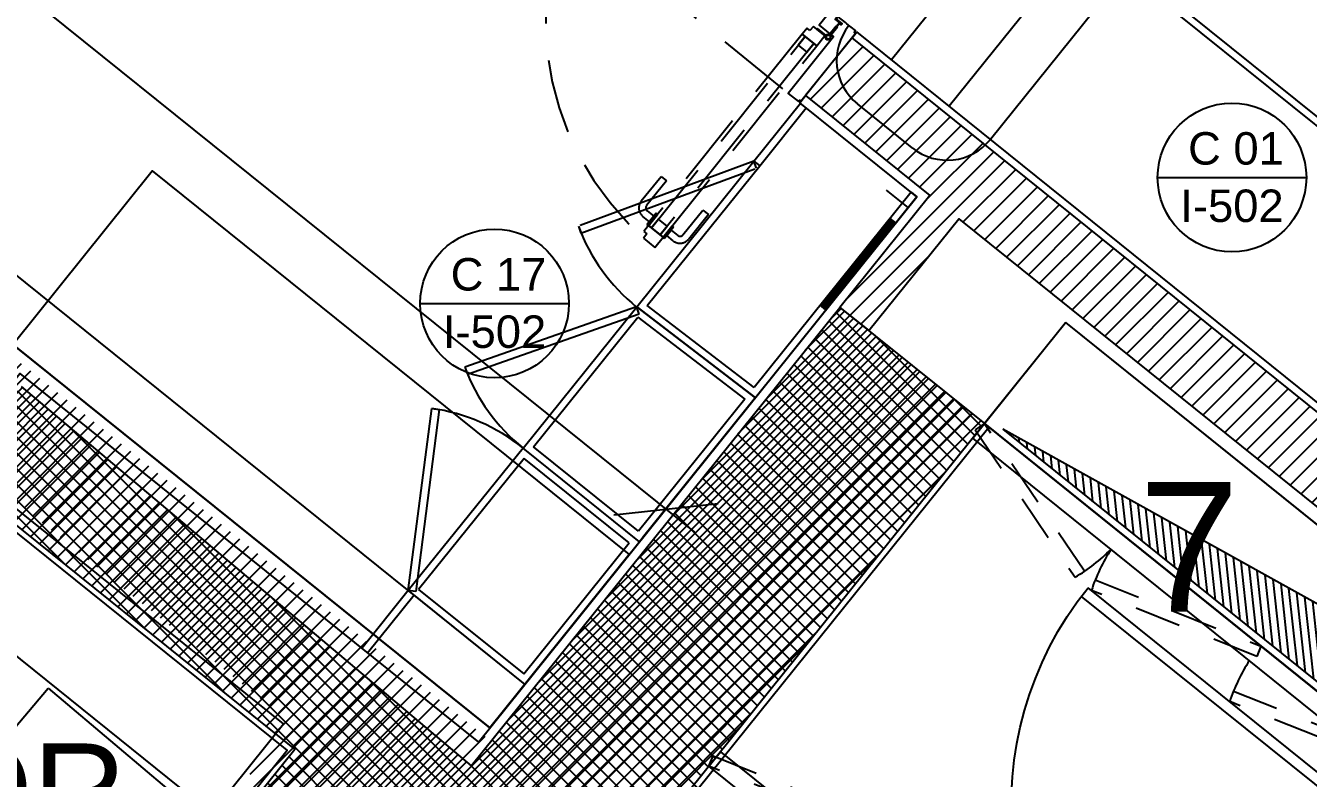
# Model space of a CAD drawing. Extents: x -1.7 to 46.3, y -159.8 to -77.2.
# Drawn here: x 18.641 to 22.099, y -96.519 to -94.49 of the extents above; entities that cross this region are included whole.
import ezdxf
from ezdxf.enums import TextEntityAlignment as Align

# ---------------------------------------------------------------- set-up
doc = ezdxf.new("R2010")
doc.units = 0
doc.header["$MEASUREMENT"] = 0
doc.header["$PDMODE"] = 35
doc.header["$PDSIZE"] = 0.3
for name, pattern in [('9-48-Xref plan$0$DASHED', [0.75, 0.5, -0.25]), ('9-48-Xref plan$0$HIDDEN', [0.3, 0.2, -0.1]), ('9-48-Xref plan$0$HIDDEN2', [0.1875, 0.125, -0.0625]), ('DASHDOT2', [0.5, 0.25, -0.125, 0, -0.125]), ('DASHED', [0.75, 0.5, -0.25]), ('HIDDEN2', [0.1875, 0.125, -0.0625])]:
    doc.linetypes.add(name, pattern=pattern)
doc.layers.get('0').update_dxf_attribs({"linetype": 'CONTINUOUS'})
doc.layers.get('DEFPOINTS').update_dxf_attribs({"linetype": 'CONTINUOUS'})
for name, color, linetype in [('0-DASHED', 8, 'DASHED'), ('60%', 7, 'CONTINUOUS'), ('9-48-Xref plan$0$0-DASHED', 8, '9-48-Xref plan$0$DASHED'), ('9-48-Xref plan$0$A-Door', 1, 'CONTINUOUS'), ('9-48-Xref plan$0$A-HATCH-CONC', 8, 'CONTINUOUS'), ('9-48-Xref plan$0$A-PLASTER', 8, 'CONTINUOUS'), ('9-48-Xref plan$0$A-PORTE', 1, 'CONTINUOUS'), ('9-48-Xref plan$0$a-shaft', 251, 'CONTINUOUS'), ('9-48-Xref plan$0$AR13-PLST', 31, 'CONTINUOUS'), ('9-48-Xref plan$0$AR19-DOORS', 34, 'CONTINUOUS'), ('9-48-Xref plan$0$CON01-STRUCT', 6, 'CONTINUOUS'), ('9-48-Xref plan$0$CON02-NON-STRUCT', 5, 'CONTINUOUS'), ('9-48-Xref plan$0$HT01-STRUCT', 252, 'CONTINUOUS'), ('9-48-Xref plan$0$HT03-NON-STRUCT', 52, 'CONTINUOUS'), ('9-48-Xref plan$0$INT04-HINGE', 242, 'CONTINUOUS'), ('A-AREAS', 6, 'CONTINUOUS'), ('A-AREAS-TXT', 6, 'CONTINUOUS'), ('a-dim', 3, 'CONTINUOUS'), ('A-Door', 1, 'CONTINUOUS'), ('A-HATCH-CONC', 8, 'CONTINUOUS'), ('a-kitchen', 95, 'CONTINUOUS'), ('A-NOMENCLATURE', 3, 'CONTINUOUS'), ('A-PLASTER', 8, 'CONTINUOUS'), ('A-PORTE', 1, 'CONTINUOUS'), ('a-shaft', 251, 'CONTINUOUS'), ('AR24-CLOSET', 33, 'CONTINUOUS'), ('AR25-FURN', 142, 'CONTINUOUS'), ('AR27-KITCHEN', 42, 'CONTINUOUS'), ('S-2ND-3RD-4-5-6TH$0$A-SHAFT 1ST', 8, 'CONTINUOUS'), ('SMB01-GEN-SMB', 13, 'CONTINUOUS'), ('SMB06-CL-NO', 42, 'CONTINUOUS')]:
    doc.layers.add(name, color=color, linetype=linetype)
doc.styles.add('A100-STEXT', font='ARIAL.TTF', dxfattribs={"height": 0.25})
doc.styles.add('raa', font='ARIAL.TTF')
doc.dimstyles.new('A100-DIM', dxfattribs={"dimtxt": 0.25, "dimasz": 0.2, "dimexe": 0.1, "dimexo": 0.3, "dimgap": 0.1, "dimtad": 1, "dimlfac": 100, "dimrnd": 0.5, "dimdsep": 46, "dimtxsty": 'A100-STEXT', "dimblk1": 'OBLIQUE', "dimblk2": 'OBLIQUE', "dimsah": 1, "dimcen": -0.05, "dimdle": 0.1, "dimclrd": 15, "dimclre": 15, "dimclrt": 256, "dimadec": 0, "dimazin": 0, "dimtfac": 0.28, "dimtix": 1, "dimtmove": 2, "dimatfit": 3, "dimldrblk": 'OBLIQUE', "dimfxl": 0, "dimtolj": 1, "dimarcsym": 0})
doc.dimstyles.new('dim-law', dxfattribs={"dimtxt": 0.25, "dimasz": 0.2, "dimexe": 0.1, "dimexo": 0.3, "dimgap": 0.1, "dimtad": 1, "dimlfac": 100, "dimdsep": 46, "dimtxsty": 'A100-STEXT', "dimblk1": 'OBLIQUE', "dimblk2": 'OBLIQUE', "dimsah": 1, "dimcen": -0.05, "dimdle": 0.1, "dimclrd": 15, "dimclre": 15, "dimclrt": 256, "dimadec": 0, "dimazin": 0, "dimtfac": 0.28, "dimtix": 1, "dimtmove": 2, "dimatfit": 3, "dimldrblk": 'OBLIQUE', "dimfxl": 0, "dimtolj": 1, "dimarcsym": 0})

# ---------------------------------------------------------------- blocks, each defined once
blk = doc.blocks.new('P100E21.5D')
at = {"layer": 'A-PORTE'}
for p, q in [((0.03, 0.215), (0.03, 1.155)), ((0.06, 1.155), (0.06, 0.215)), ((0.03, 0.215), (0, 0.215)), ((0, 0.215), (0, 0)), ((0.06, 0.215), (0.02, 0.215)), ((0.03, 0.165), (0.03, 0.215)), ((0.97, 0.215), (1, 0.215)), ((0.97, 0.165), (0.97, 0.215)), ((1, 0.215), (1, 0)), ((0.05, 0.165), (0.03, 0.165)), ((0.05, 0), (0.05, 0.165)), ((0.95, 0), (0.95, 0.165)), ((0.95, 0.165), (0.97, 0.165)), ((0, 0), (0.05, 0)), ((1, 0), (0.95, 0))]:
    blk.add_line(p, q, dxfattribs=at)
blk.add_arc((0.03, 0.215), 0.94, 0, 90, dxfattribs=at)
blk = doc.blocks.new('_OBLIQUE')
at = {"color": 0, "linetype": 'ByBlock'}
blk.add_line((-0.5, -0.5), (0.5, 0.5), dxfattribs=at)
blk = doc.blocks.new('*D190')
at = {"layer": '60%', "color": 15, "lineweight": -2}
for p, q in [((14.1028, -80.98), (17.1503, -77.1905)), ((17.0097, -77.2058), (45.0024, -99.7176)), ((41.9397, -103.3664), (44.9872, -99.577))]:
    blk.add_line(p, q, dxfattribs=at)
at = {"layer": 'DEFPOINTS', "color": 0}
for p in [(13.9148, -81.2137), (44.9245, -99.6549), (41.7517, -103.6002)]:
    blk.add_point(p, dxfattribs=at)
at = {"layer": '60%', "color": 15, "lineweight": -2, "xscale": 0.2, "yscale": 0.2, "zscale": 0.2}
for p, rotation in [((17.0876, -77.2685), 141.1937093848894), ((44.9245, -99.6549), 321.1937093848894)]:
    blk.add_blockref('_OBLIQUE', p, dxfattribs=dict(at, rotation=rotation))
at = {"layer": '60%', "insert": (31.1488, -88.2842), "char_height": 0.25, "attachment_point": 5, "rotation": 321.1937, "style": 'A100-STEXT'}
blk.add_mtext('\\A1;3572', dxfattribs=at)
blk = doc.blocks.new('*D207')
at = {"layer": 'a-dim', "color": 15, "lineweight": -2}
for p, q in [((23.2883, -96.4514), (19.2336, -101.4933)), ((23.1758, -96.4893), (23.1477, -96.4667)), ((19.0625, -101.2273), (19.2183, -101.3527))]:
    blk.add_line(p, q, dxfattribs=at)
at = {"layer": 'DEFPOINTS', "color": 0}
for p in [(23.4096, -96.6773), (19.2963, -101.4153), (19.2963, -101.4153)]:
    blk.add_point(p, dxfattribs=at)
at = {"layer": 'a-dim', "color": 15, "lineweight": -2, "xscale": 0.2, "yscale": 0.2, "zscale": 0.2}
for p, rotation in [((23.2256, -96.5293), 51.19370936805331), ((19.2963, -101.4153), 231.1937093680533)]:
    blk.add_blockref('_OBLIQUE', p, dxfattribs=dict(at, rotation=rotation))
at = {"layer": 'a-dim', "insert": (21.0835, -98.8297), "char_height": 0.25, "attachment_point": 5, "rotation": 51.1937, "style": 'A100-STEXT'}
blk.add_mtext('\\A1;627', dxfattribs=at)
blk = doc.blocks.new('9-48-Xref plan$0$P100E21.5D')
at = {"layer": '9-48-Xref plan$0$A-PORTE'}
for p, q in [((0.03, 0.215), (0.03, 1.155)), ((0.06, 1.155), (0.06, 0.215)), ((0.03, 0.215), (0, 0.215)), ((0, 0.215), (0, 0)), ((0.06, 0.215), (0.02, 0.215)), ((0.03, 0.165), (0.03, 0.215)), ((0.97, 0.215), (1, 0.215)), ((0.97, 0.165), (0.97, 0.215)), ((1, 0.215), (1, 0)), ((0.05, 0.165), (0.03, 0.165)), ((0.05, 0), (0.05, 0.165)), ((0.95, 0), (0.95, 0.165)), ((0.95, 0.165), (0.97, 0.165)), ((0, 0), (0.05, 0)), ((1, 0), (0.95, 0))]:
    blk.add_line(p, q, dxfattribs=at)
blk.add_arc((0.03, 0.215), 0.94, 0, 90, dxfattribs=at)
blk = doc.blocks.new('*D275')
at = {"layer": 'a-dim', "color": 15, "lineweight": -2}
for p, q in [((16.6718, -92.3263), (16.3674, -92.7048)), ((20.4452, -95.8558), (16.3521, -92.5642)), ((20.609, -95.4926), (20.3046, -95.8711))]:
    blk.add_line(p, q, dxfattribs=at)
at = {"layer": 'DEFPOINTS', "color": 0}
for p in [(16.8598, -92.0925), (16.43, -92.6269), (20.797, -95.2588)]:
    blk.add_point(p, dxfattribs=at)
at = {"layer": 'a-dim', "color": 15, "lineweight": -2, "xscale": 0.2, "yscale": 0.2, "zscale": 0.2}
for p, rotation in [((16.43, -92.6269), 141.1937050809955), ((20.3672, -95.7932), 321.1937050809955)]:
    blk.add_blockref('_OBLIQUE', p, dxfattribs=dict(at, rotation=rotation))
at = {"layer": 'a-dim', "insert": (18.5413, -94.0326), "char_height": 0.25, "attachment_point": 5, "rotation": 321.1937, "style": 'A100-STEXT'}
blk.add_mtext('\\A1;505.24', dxfattribs=at)

msp = doc.modelspace()

# ---------------------------------------------------------------- hatches: boundary and pattern name
at = {"layer": '9-48-Xref plan$0$a-shaft'}
h = msp.add_hatch(dxfattribs=at)
h.set_pattern_fill('_USER,_O', color=256, scale=0.02, angle=135, pattern_type=0)
h.set_pattern_definition([(96.193709368, (-278542.13997, 193454.799922), (-0.0198832563094, -0.0021578041), [])])
h.paths.add_polyline_path([(21.27569, -95.57817), (22.35665, -96.44666), (22.54712, -96.20184), (22.35183, -96.1766)])
at = {"layer": '9-48-Xref plan$0$HT01-STRUCT'}
h = msp.add_hatch(dxfattribs=at)
h.set_pattern_fill('_USER', color=256, scale=0.03, angle=45, style=0, double=1, pattern_type=0)
h.set_pattern_definition([(45, (8.927112, -200.333704), (-0.0212132034, 0.0212132034), []), (135, (8.927112, -200.333704), (-0.0212132034, -0.0212132034), [])])
h.paths.add_polyline_path([(18.62963, -95.46268), (18.44165, -95.69642), (19.36664, -96.4403), (18.56761, -97.43387), (17.67772, -96.71815), (16.06333, -98.72559), (18.90065, -101.00737), (19.40201, -100.38395), (19.20719, -100.22728), (18.92518, -100.57795), (18.6914, -100.38994), (18.72273, -100.35098), (17.4759, -99.34828), (19.69249, -96.59202), (20.91609, -97.62361), (20.94742, -97.58465), (21.18119, -97.77267), (20.89918, -98.12334), (21.09399, -98.28002), (21.53275, -97.73444), (20.28592, -96.73173), (21.22595, -95.56283), (20.83632, -95.24948), (19.84236, -96.48544)])
h.paths.add_polyline_path([(18.55122, -97.85956), (17.29533, -99.42122), (16.30177, -98.62219), (17.55765, -97.06053)], flags=16)
at = {"layer": '9-48-Xref plan$0$HT03-NON-STRUCT'}
h = msp.add_hatch(dxfattribs=at)
h.set_pattern_fill('ANSI31', color=252, scale=0.3, style=0, double=1)
h.set_pattern_definition([(45, (8.92711, -200.333704), (-0.026516504, 0.026516504), [])])
h.paths.add_polyline_path([(21.07885, -94.94791), (20.83632, -95.24948), (20.91425, -95.31215), (21.15677, -95.01058), (22.59842, -96.16995), (22.26846, -96.58025), (22.38535, -96.67425), (22.78613, -96.1759), (22.43546, -95.89389), (23.39555, -94.70005), (23.27866, -94.60604), (22.37309, -95.73209), (20.8691, -94.52258), (20.74376, -94.67843)])
at = {"layer": 'A-HATCH-CONC'}
h = msp.add_hatch(dxfattribs=at)
h.set_pattern_fill('ANSI31', color=256, scale=0.25, style=0)
h.set_pattern_definition([(45, (8e-11, -138.735676), (-0.022097087, 0.022097087), [])])
h.paths.add_polyline_path([(19.40201, -100.38395), (19.20719, -100.22728), (18.92518, -100.57795), (18.6914, -100.38994), (18.72273, -100.35098), (17.4759, -99.34828), (19.6693, -96.62086), (20.91609, -97.62361), (20.94742, -97.58465), (21.18119, -97.77267), (20.89918, -98.12334), (20.89923, -98.12337), (20.89922, -98.12338), (21.09399, -98.28002), (21.53275, -97.73444), (20.28592, -96.73173), (20.44259, -96.53692), (21.22595, -95.56283), (20.83632, -95.24948), (19.89628, -96.41839), (18.61049, -95.38435), (18.42251, -95.6181), (19.3576, -96.37017), (18.54291, -97.38321), (17.60779, -96.63118), (15.9784, -98.65728), (18.90065, -101.00737)])
h.paths.add_polyline_path([(17.16419, -99.0976), (16.46285, -98.53358), (17.65358, -97.05294), (18.35491, -97.61699)], flags=16)
at = {"layer": 'a-shaft'}
h = msp.add_hatch(dxfattribs=at)
h.set_pattern_fill('_USER,_O', color=256, scale=0.02, angle=135, pattern_type=0)
h.set_pattern_definition([(96.193709368, (-278542.13997, 193454.799922), (-0.0198832563094, -0.0021578041), [])])
h.paths.add_polyline_path([(21.27569, -95.57817), (22.35665, -96.44666), (22.54712, -96.20184), (22.35183, -96.1766)])

# ---------------------------------------------------------------- linework, layer by layer
for p, q in [((20.7832, -95.24401), (20.97136, -95.01036)), ((20.9083, -95.08866), (20.97981, -95.01716)), ((20.90903, -95.08776), (20.97971, -95.01708)), ((20.90976, -95.08685), (20.97961, -95.017)), ((20.9105, -95.08594), (20.97952, -95.01692)), ((20.91123, -95.08503), (20.97942, -95.01684)), ((20.91196, -95.08412), (20.97932, -95.01676)), ((20.91269, -95.08322), (20.97922, -95.01668)), ((20.91342, -95.08231), (20.97912, -95.0166)), ((20.91415, -95.0814), (20.97903, -95.01653)), ((20.91488, -95.08049), (20.97893, -95.01645)), ((20.91562, -95.07958), (20.97883, -95.01637)), ((20.91635, -95.07868), (20.97873, -95.01629)), ((20.91708, -95.07777), (20.97863, -95.01621)), ((20.91781, -95.07686), (20.97854, -95.01613)), ((20.91854, -95.07595), (20.97844, -95.01605)), ((20.91927, -95.07504), (20.97834, -95.01597)), ((20.92, -95.07414), (20.97824, -95.0159)), ((20.92073, -95.07323), (20.97814, -95.01582)), ((20.92147, -95.07232), (20.97805, -95.01574)), ((20.9222, -95.07141), (20.97795, -95.01566)), ((20.92293, -95.0705), (20.97785, -95.01558)), ((20.92366, -95.0696), (20.97775, -95.0155)), ((20.92439, -95.06869), (20.97766, -95.01542)), ((20.92512, -95.06778), (20.97756, -95.01534)), ((20.92585, -95.06687), (20.97746, -95.01526)), ((20.92658, -95.06596), (20.97736, -95.01519)), ((20.92732, -95.06505), (20.97726, -95.01511)), ((20.92805, -95.06415), (20.97717, -95.01503)), ((20.92878, -95.06324), (20.97707, -95.01495)), ((20.92951, -95.06233), (20.97697, -95.01487)), ((20.93024, -95.06142), (20.97687, -95.01479)), ((20.93097, -95.06051), (20.97677, -95.01471)), ((20.9317, -95.05961), (20.97668, -95.01463)), ((20.93243, -95.0587), (20.97658, -95.01456)), ((20.93317, -95.05779), (20.97648, -95.01448)), ((20.9339, -95.05688), (20.97638, -95.0144)), ((20.93463, -95.05597), (20.97628, -95.01432)), ((20.93536, -95.05507), (20.97619, -95.01424)), ((20.93609, -95.05416), (20.97609, -95.01416)), ((20.93682, -95.05325), (20.97599, -95.01408)), ((20.93755, -95.05234), (20.97589, -95.014)), ((20.93828, -95.05143), (20.97579, -95.01393)), ((20.93902, -95.05053), (20.9757, -95.01385)), ((20.93975, -95.04962), (20.9756, -95.01377)), ((20.94048, -95.04871), (20.9755, -95.01369)), ((20.94121, -95.0478), (20.9754, -95.01361)), ((20.94194, -95.04689), (20.9753, -95.01353)), ((20.94267, -95.04599), (20.97521, -95.01345)), ((20.9434, -95.04508), (20.97511, -95.01337)), ((20.94414, -95.04417), (20.97501, -95.01329)), ((20.94487, -95.04326), (20.97491, -95.01322)), ((20.9456, -95.04235), (20.97481, -95.01314)), ((20.94633, -95.04145), (20.97472, -95.01306)), ((20.94706, -95.04054), (20.97462, -95.01298)), ((20.94779, -95.03963), (20.97452, -95.0129)), ((20.94852, -95.03872), (20.97442, -95.01282)), ((20.94925, -95.03781), (20.97432, -95.01274)), ((20.94999, -95.0369), (20.97423, -95.01266)), ((20.95072, -95.036), (20.97413, -95.01259)), ((20.95145, -95.03509), (20.97403, -95.01251)), ((20.95218, -95.03418), (20.97393, -95.01243)), ((20.95291, -95.03327), (20.97383, -95.01235)), ((20.95364, -95.03236), (20.97374, -95.01227)), ((20.95437, -95.03146), (20.97364, -95.01219)), ((20.9551, -95.03055), (20.97354, -95.01211)), ((20.95584, -95.02964), (20.97344, -95.01203)), ((20.95657, -95.02873), (20.97334, -95.01195)), ((20.9573, -95.02782), (20.97325, -95.01188)), ((20.95803, -95.02692), (20.97315, -95.0118)), ((20.95876, -95.02601), (20.97305, -95.01172)), ((20.95949, -95.0251), (20.97295, -95.01164)), ((20.96022, -95.02419), (20.97286, -95.01156)), ((20.96095, -95.02328), (20.97276, -95.01148)), ((20.96169, -95.02238), (20.97266, -95.0114)), ((20.96242, -95.02147), (20.97256, -95.01132)), ((20.96315, -95.02056), (20.97246, -95.01125)), ((20.96388, -95.01965), (20.97237, -95.01117)), ((20.96461, -95.01874), (20.97227, -95.01109)), ((20.96534, -95.01784), (20.97217, -95.01101)), ((20.96607, -95.01693), (20.97207, -95.01093)), ((20.96681, -95.01602), (20.97197, -95.01085)), ((20.96754, -95.01511), (20.97188, -95.01077)), ((20.96827, -95.0142), (20.97178, -95.01069)), ((20.969, -95.0133), (20.97168, -95.01061)), ((20.96973, -95.01239), (20.97158, -95.01054)), ((20.97046, -95.01148), (20.97148, -95.01046)), ((20.97119, -95.01057), (20.97139, -95.01038)), ((20.97136, -95.01036), (20.98695, -95.0229)), ((20.98695, -95.0229), (20.79878, -95.25655)), ((20.83225, -95.1831), (20.96416, -95.05119)), ((20.83298, -95.1822), (20.96489, -95.05029)), ((20.83371, -95.18129), (20.96562, -95.04938)), ((20.83444, -95.18038), (20.96635, -95.04847)), ((20.83517, -95.17947), (20.96708, -95.04756)), ((20.8359, -95.17856), (20.96781, -95.04665)), ((20.83664, -95.17765), (20.96854, -95.04575)), ((20.83737, -95.17675), (20.96928, -95.04484)), ((20.8381, -95.17584), (20.97001, -95.04393)), ((20.83883, -95.17493), (20.97074, -95.04302)), ((20.83956, -95.17402), (20.97147, -95.04211)), ((20.84029, -95.17311), (20.9722, -95.04121)), ((20.84102, -95.17221), (20.97293, -95.0403)), ((20.84175, -95.1713), (20.97366, -95.03939)), ((20.84249, -95.17039), (20.97439, -95.03848)), ((20.84322, -95.16948), (20.97513, -95.03757)), ((20.84395, -95.16857), (20.97586, -95.03667)), ((20.84468, -95.16767), (20.97659, -95.03576)), ((20.84541, -95.16676), (20.97732, -95.03485)), ((20.84614, -95.16585), (20.97805, -95.03394)), ((20.84687, -95.16494), (20.97878, -95.03303)), ((20.84761, -95.16403), (20.97951, -95.03213)), ((20.84834, -95.16313), (20.98024, -95.03122)), ((20.84907, -95.16222), (20.98098, -95.03031)), ((20.8498, -95.16131), (20.98171, -95.0294)), ((20.85053, -95.1604), (20.98244, -95.02849)), ((20.85126, -95.15949), (20.98317, -95.02759)), ((20.85199, -95.15859), (20.9839, -95.02668)), ((20.85272, -95.15768), (20.98463, -95.02577)), ((20.85346, -95.15677), (20.98536, -95.02486)), ((20.85419, -95.15586), (20.9861, -95.02395)), ((20.85492, -95.15495), (20.98683, -95.02304)), ((20.85565, -95.15405), (20.98686, -95.02283)), ((20.85638, -95.15314), (20.98677, -95.02275)), ((20.85711, -95.15223), (20.98667, -95.02267)), ((20.85784, -95.15132), (20.98657, -95.02259)), ((20.85857, -95.15041), (20.98647, -95.02252)), ((20.85931, -95.1495), (20.98637, -95.02244)), ((20.86004, -95.1486), (20.98628, -95.02236)), ((20.86077, -95.14769), (20.98618, -95.02228)), ((20.8615, -95.14678), (20.98608, -95.0222)), ((20.86223, -95.14587), (20.98598, -95.02212)), ((20.86296, -95.14496), (20.98588, -95.02204)), ((20.86369, -95.14406), (20.98579, -95.02196)), ((20.86442, -95.14315), (20.98569, -95.02189)), ((20.86516, -95.14224), (20.98559, -95.02181)), ((20.86589, -95.14133), (20.98549, -95.02173)), ((20.86662, -95.14042), (20.98539, -95.02165)), ((20.86735, -95.13952), (20.9853, -95.02157)), ((20.86808, -95.13861), (20.9852, -95.02149)), ((20.86881, -95.1377), (20.9851, -95.02141)), ((20.86954, -95.13679), (20.985, -95.02133)), ((20.87028, -95.13588), (20.9849, -95.02125)), ((20.87101, -95.13498), (20.98481, -95.02118)), ((20.87174, -95.13407), (20.98471, -95.0211)), ((20.87247, -95.13316), (20.98461, -95.02102)), ((20.8732, -95.13225), (20.98451, -95.02094)), ((20.87393, -95.13134), (20.98441, -95.02086)), ((20.87466, -95.13044), (20.98432, -95.02078)), ((20.87539, -95.12953), (20.98422, -95.0207)), ((20.87613, -95.12862), (20.98412, -95.02062)), ((20.87686, -95.12771), (20.98402, -95.02055)), ((20.87759, -95.1268), (20.98392, -95.02047)), ((20.87832, -95.1259), (20.98383, -95.02039)), ((20.87905, -95.12499), (20.98373, -95.02031)), ((20.87978, -95.12408), (20.98363, -95.02023)), ((20.88051, -95.12317), (20.98353, -95.02015)), ((20.88124, -95.12226), (20.98343, -95.02007)), ((20.88198, -95.12135), (20.98334, -95.01999)), ((20.88271, -95.12045), (20.98324, -95.01991)), ((20.88344, -95.11954), (20.98314, -95.01984)), ((20.88417, -95.11863), (20.98304, -95.01976)), ((20.8849, -95.11772), (20.98295, -95.01968)), ((20.88563, -95.11681), (20.98285, -95.0196)), ((20.88636, -95.11591), (20.98275, -95.01952)), ((20.88709, -95.115), (20.98265, -95.01944)), ((20.88783, -95.11409), (20.98255, -95.01936)), ((20.88856, -95.11318), (20.98246, -95.01928)), ((20.88929, -95.11227), (20.98236, -95.01921)), ((20.89002, -95.11137), (20.98226, -95.01913)), ((20.89075, -95.11046), (20.98216, -95.01905)), ((20.89148, -95.10955), (20.98206, -95.01897)), ((20.89221, -95.10864), (20.98197, -95.01889)), ((20.89295, -95.10773), (20.98187, -95.01881)), ((20.89368, -95.10683), (20.98177, -95.01873)), ((20.89441, -95.10592), (20.98167, -95.01865)), ((20.89514, -95.10501), (20.98157, -95.01858)), ((20.89587, -95.1041), (20.98148, -95.0185)), ((20.8966, -95.10319), (20.98138, -95.01842)), ((20.89733, -95.10229), (20.98128, -95.01834)), ((20.89806, -95.10138), (20.98118, -95.01826)), ((20.8988, -95.10047), (20.98108, -95.01818)), ((20.89953, -95.09956), (20.98099, -95.0181)), ((20.90026, -95.09865), (20.98089, -95.01802)), ((20.90099, -95.09775), (20.98079, -95.01794)), ((20.90172, -95.09684), (20.98069, -95.01787)), ((20.90245, -95.09593), (20.98059, -95.01779)), ((20.90318, -95.09502), (20.9805, -95.01771)), ((20.90391, -95.09411), (20.9804, -95.01763)), ((20.90465, -95.0932), (20.9803, -95.01755)), ((20.90538, -95.0923), (20.9802, -95.01747)), ((20.90611, -95.09139), (20.9801, -95.01739)), ((20.90684, -95.09048), (20.98001, -95.01731)), ((20.90757, -95.08957), (20.97991, -95.01724)), ((20.80446, -95.21761), (20.93637, -95.0857)), ((20.80519, -95.2167), (20.9371, -95.08479)), ((20.80592, -95.21579), (20.93783, -95.08389)), ((20.80665, -95.21489), (20.93856, -95.08298)), ((20.80738, -95.21398), (20.93929, -95.08207)), ((20.80812, -95.21307), (20.94002, -95.08116)), ((20.80885, -95.21216), (20.94076, -95.08025)), ((20.80958, -95.21125), (20.94149, -95.07934)), ((20.81031, -95.21035), (20.94222, -95.07844)), ((20.81104, -95.20944), (20.94295, -95.07753)), ((20.81177, -95.20853), (20.94368, -95.07662)), ((20.8125, -95.20762), (20.94441, -95.07571)), ((20.81323, -95.20671), (20.94514, -95.0748)), ((20.81397, -95.2058), (20.94587, -95.0739)), ((20.8147, -95.2049), (20.94661, -95.07299)), ((20.81543, -95.20399), (20.94734, -95.07208)), ((20.81616, -95.20308), (20.94807, -95.07117)), ((20.81689, -95.20217), (20.9488, -95.07026)), ((20.81762, -95.20126), (20.94953, -95.06936)), ((20.81835, -95.20036), (20.95026, -95.06845)), ((20.81909, -95.19945), (20.95099, -95.06754)), ((20.81982, -95.19854), (20.95172, -95.06663)), ((20.82055, -95.19763), (20.95246, -95.06572)), ((20.82128, -95.19672), (20.95319, -95.06482)), ((20.82201, -95.19582), (20.95392, -95.06391)), ((20.82274, -95.19491), (20.95465, -95.063)), ((20.82347, -95.194), (20.95538, -95.06209)), ((20.8242, -95.19309), (20.95611, -95.06118)), ((20.82494, -95.19218), (20.95684, -95.06028)), ((20.82567, -95.19128), (20.95758, -95.05937)), ((20.8264, -95.19037), (20.95831, -95.05846)), ((20.82713, -95.18946), (20.95904, -95.05755)), ((20.82786, -95.18855), (20.95977, -95.05664)), ((20.82859, -95.18764), (20.9605, -95.05574)), ((20.82932, -95.18674), (20.96123, -95.05483)), ((20.83005, -95.18583), (20.96196, -95.05392)), ((20.83079, -95.18492), (20.96269, -95.05301)), ((20.83152, -95.18401), (20.96343, -95.0521)), ((20.78325, -95.24394), (20.91516, -95.11204)), ((20.78329, -95.24409), (20.91443, -95.11294)), ((20.78338, -95.24416), (20.9137, -95.11385)), ((20.78348, -95.24424), (20.91297, -95.11476)), ((20.78358, -95.24432), (20.91224, -95.11567)), ((20.78368, -95.2444), (20.9115, -95.11658)), ((20.78378, -95.24448), (20.91077, -95.11748)), ((20.78387, -95.24456), (20.91004, -95.11839)), ((20.78397, -95.24464), (20.90931, -95.1193)), ((20.78398, -95.24304), (20.91589, -95.11113)), ((20.78407, -95.24472), (20.90858, -95.12021)), ((20.78471, -95.24213), (20.91662, -95.11022)), ((20.78545, -95.24122), (20.91735, -95.10931)), ((20.78618, -95.24031), (20.91809, -95.1084)), ((20.78691, -95.2394), (20.91882, -95.10749)), ((20.78764, -95.2385), (20.91955, -95.10659)), ((20.78837, -95.23759), (20.92028, -95.10568)), ((20.7891, -95.23668), (20.92101, -95.10477)), ((20.78983, -95.23577), (20.92174, -95.10386)), ((20.79056, -95.23486), (20.92247, -95.10295)), ((20.7913, -95.23395), (20.9232, -95.10205)), ((20.79203, -95.23305), (20.92394, -95.10114)), ((20.79276, -95.23214), (20.92467, -95.10023)), ((20.79349, -95.23123), (20.9254, -95.09932)), ((20.79422, -95.23032), (20.92613, -95.09841)), ((20.79495, -95.22941), (20.92686, -95.09751)), ((20.79568, -95.22851), (20.92759, -95.0966)), ((20.79642, -95.2276), (20.92832, -95.09569)), ((20.79715, -95.22669), (20.92905, -95.09478)), ((20.79788, -95.22578), (20.92979, -95.09387)), ((20.79861, -95.22487), (20.93052, -95.09297)), ((20.79934, -95.22397), (20.93125, -95.09206)), ((20.80007, -95.22306), (20.93198, -95.09115)), ((20.8008, -95.22215), (20.93271, -95.09024)), ((20.80153, -95.22124), (20.93344, -95.08933)), ((20.80227, -95.22033), (20.93417, -95.08843)), ((20.803, -95.21943), (20.93491, -95.08752)), ((20.80373, -95.21852), (20.93564, -95.08661)), ((20.78417, -95.24479), (20.90785, -95.12112)), ((20.78427, -95.24487), (20.90712, -95.12202)), ((20.78436, -95.24495), (20.90638, -95.12293)), ((20.78446, -95.24503), (20.90565, -95.12384)), ((20.78456, -95.24511), (20.90492, -95.12475)), ((20.78466, -95.24519), (20.90419, -95.12566)), ((20.78476, -95.24527), (20.90346, -95.12656)), ((20.78485, -95.24535), (20.90273, -95.12747)), ((20.78495, -95.24543), (20.902, -95.12838)), ((20.78505, -95.2455), (20.90127, -95.12929)), ((20.78515, -95.24558), (20.90053, -95.1302)), ((20.78525, -95.24566), (20.8998, -95.1311)), ((20.78534, -95.24574), (20.89907, -95.13201)), ((20.78544, -95.24582), (20.89834, -95.13292)), ((20.78554, -95.2459), (20.89761, -95.13383)), ((20.78564, -95.24598), (20.89688, -95.13474)), ((20.78574, -95.24606), (20.89615, -95.13564)), ((20.78583, -95.24613), (20.89542, -95.13655)), ((20.78593, -95.24621), (20.89468, -95.13746)), ((20.78603, -95.24629), (20.89395, -95.13837)), ((20.78613, -95.24637), (20.89322, -95.13928)), ((20.78623, -95.24645), (20.89249, -95.14019)), ((20.78632, -95.24653), (20.89176, -95.14109)), ((20.78642, -95.24661), (20.89103, -95.142)), ((20.78652, -95.24669), (20.8903, -95.14291)), ((20.78662, -95.24677), (20.88957, -95.14382)), ((20.78672, -95.24684), (20.88883, -95.14473)), ((20.78681, -95.24692), (20.8881, -95.14563)), ((20.78691, -95.247), (20.88737, -95.14654)), ((20.78701, -95.24708), (20.88664, -95.14745)), ((20.78711, -95.24716), (20.88591, -95.14836)), ((20.78721, -95.24724), (20.88518, -95.14927)), ((20.7873, -95.24732), (20.88445, -95.15017)), ((20.7874, -95.2474), (20.88372, -95.15108)), ((20.7875, -95.24747), (20.88298, -95.15199)), ((20.7876, -95.24755), (20.88225, -95.1529)), ((20.7877, -95.24763), (20.88152, -95.15381)), ((20.78779, -95.24771), (20.88079, -95.15471)), ((20.78789, -95.24779), (20.88006, -95.15562)), ((20.78799, -95.24787), (20.87933, -95.15653)), ((20.78809, -95.24795), (20.8786, -95.15744)), ((20.78819, -95.24803), (20.87786, -95.15835)), ((20.78828, -95.2481), (20.87713, -95.15925)), ((20.78838, -95.24818), (20.8764, -95.16016)), ((20.78848, -95.24826), (20.87567, -95.16107)), ((20.78858, -95.24834), (20.87494, -95.16198)), ((20.78867, -95.24842), (20.87421, -95.16289)), ((20.78877, -95.2485), (20.87348, -95.16379)), ((20.78887, -95.24858), (20.87275, -95.1647)), ((20.78897, -95.24866), (20.87201, -95.16561)), ((20.78907, -95.24874), (20.87128, -95.16652)), ((20.78916, -95.24881), (20.87055, -95.16743)), ((20.78926, -95.24889), (20.86982, -95.16834)), ((20.78936, -95.24897), (20.86909, -95.16924)), ((20.78946, -95.24905), (20.86836, -95.17015)), ((20.78956, -95.24913), (20.86763, -95.17106)), ((20.78965, -95.24921), (20.8669, -95.17197)), ((20.78975, -95.24929), (20.86616, -95.17288)), ((20.78985, -95.24937), (20.86543, -95.17378)), ((20.78995, -95.24944), (20.8647, -95.17469)), ((20.79005, -95.24952), (20.86397, -95.1756)), ((20.79014, -95.2496), (20.86324, -95.17651)), ((20.79024, -95.24968), (20.86251, -95.17742)), ((20.79034, -95.24976), (20.86178, -95.17832)), ((20.79044, -95.24984), (20.86105, -95.17923)), ((20.79054, -95.24992), (20.86031, -95.18014)), ((20.79063, -95.25), (20.85958, -95.18105)), ((20.79073, -95.25008), (20.85885, -95.18196)), ((20.79083, -95.25015), (20.85812, -95.18286)), ((20.79093, -95.25023), (20.85739, -95.18377)), ((20.79103, -95.25031), (20.85666, -95.18468)), ((20.79112, -95.25039), (20.85593, -95.18559)), ((20.79122, -95.25047), (20.85519, -95.1865)), ((20.79132, -95.25055), (20.85446, -95.1874)), ((20.79142, -95.25063), (20.85373, -95.18831)), ((20.79152, -95.25071), (20.853, -95.18922)), ((20.79161, -95.25078), (20.85227, -95.19013)), ((20.79171, -95.25086), (20.85154, -95.19104)), ((20.79181, -95.25094), (20.85081, -95.19194)), ((20.79191, -95.25102), (20.85008, -95.19285)), ((20.79201, -95.2511), (20.84934, -95.19376)), ((20.7921, -95.25118), (20.84861, -95.19467)), ((20.7922, -95.25126), (20.84788, -95.19558)), ((20.7923, -95.25134), (20.84715, -95.19649)), ((20.7924, -95.25142), (20.84642, -95.19739)), ((20.7925, -95.25149), (20.84569, -95.1983)), ((20.79259, -95.25157), (20.84496, -95.19921)), ((20.79269, -95.25165), (20.84423, -95.20012)), ((20.79279, -95.25173), (20.84349, -95.20103)), ((20.79289, -95.25181), (20.84276, -95.20193)), ((20.79299, -95.25189), (20.84203, -95.20284)), ((20.79308, -95.25197), (20.8413, -95.20375)), ((20.79318, -95.25205), (20.84057, -95.20466)), ((20.79328, -95.25212), (20.83984, -95.20557)), ((20.79338, -95.2522), (20.83911, -95.20647)), ((20.79348, -95.25228), (20.83838, -95.20738)), ((20.79357, -95.25236), (20.83764, -95.20829)), ((20.79367, -95.25244), (20.83691, -95.2092)), ((20.79377, -95.25252), (20.83618, -95.21011)), ((20.79387, -95.2526), (20.83545, -95.21101)), ((20.79396, -95.25268), (20.83472, -95.21192)), ((20.79406, -95.25275), (20.83399, -95.21283)), ((20.79416, -95.25283), (20.83326, -95.21374)), ((20.79426, -95.25291), (20.83252, -95.21465)), ((20.79436, -95.25299), (20.83179, -95.21555)), ((20.79445, -95.25307), (20.83106, -95.21646)), ((20.79455, -95.25315), (20.83033, -95.21737)), ((20.79465, -95.25323), (20.8296, -95.21828)), ((20.79475, -95.25331), (20.82887, -95.21919)), ((20.79485, -95.25339), (20.82814, -95.22009)), ((20.79494, -95.25346), (20.82741, -95.221)), ((20.79504, -95.25354), (20.82667, -95.22191)), ((20.79514, -95.25362), (20.82594, -95.22282)), ((20.79524, -95.2537), (20.82521, -95.22373)), ((20.79878, -95.25655), (20.7832, -95.24401)), ((20.79534, -95.25378), (20.82448, -95.22464)), ((20.79543, -95.25386), (20.82375, -95.22554)), ((20.79553, -95.25394), (20.82302, -95.22645)), ((20.79563, -95.25402), (20.82229, -95.22736)), ((20.79573, -95.25409), (20.82156, -95.22827)), ((20.79583, -95.25417), (20.82082, -95.22918)), ((20.79592, -95.25425), (20.82009, -95.23008)), ((20.79602, -95.25433), (20.81936, -95.23099)), ((20.79612, -95.25441), (20.81863, -95.2319)), ((20.79622, -95.25449), (20.8179, -95.23281)), ((20.79632, -95.25457), (20.81717, -95.23372)), ((20.79641, -95.25465), (20.81644, -95.23462)), ((20.79651, -95.25473), (20.81571, -95.23553)), ((20.79661, -95.2548), (20.81497, -95.23644)), ((20.79671, -95.25488), (20.81424, -95.23735)), ((20.79681, -95.25496), (20.81351, -95.23826)), ((20.7969, -95.25504), (20.81278, -95.23916)), ((20.797, -95.25512), (20.81205, -95.24007)), ((20.7971, -95.2552), (20.81132, -95.24098)), ((20.7972, -95.25528), (20.81059, -95.24189)), ((20.7973, -95.25536), (20.80985, -95.2428)), ((20.79739, -95.25543), (20.80912, -95.2437)), ((20.79749, -95.25551), (20.80839, -95.24461)), ((20.79759, -95.25559), (20.80766, -95.24552)), ((20.79769, -95.25567), (20.80693, -95.24643)), ((20.79779, -95.25575), (20.8062, -95.24734)), ((20.79788, -95.25583), (20.80547, -95.24824)), ((20.79798, -95.25591), (20.80474, -95.24915)), ((20.79808, -95.25599), (20.804, -95.25006)), ((20.79818, -95.25607), (20.80327, -95.25097)), ((20.79828, -95.25614), (20.80254, -95.25188)), ((20.79837, -95.25622), (20.80181, -95.25279)), ((20.79847, -95.2563), (20.80108, -95.25369)), ((20.79857, -95.25638), (20.80035, -95.2546)), ((20.79867, -95.25646), (20.79962, -95.25551)), ((20.79877, -95.25654), (20.79889, -95.25642))]:
    msp.add_line(p, q)
at = {"layer": '0-DASHED'}
for p, q in [((20.60461, -94.85524), (20.13139, -95.0309)), ((20.13835, -95.04965), (20.61157, -94.87399)), ((20.61157, -94.87399), (20.60461, -94.85524)), ((20.60461, -94.85524), (20.60461, -94.85524)), ((20.13139, -95.0309), (20.13835, -95.04965)), ((20.28844, -95.2478), (19.82532, -95.4109)), ((20.2954, -95.26655), (20.28844, -95.2478)), ((20.28844, -95.2478), (20.28844, -95.2478)), ((19.83228, -95.42965), (20.2954, -95.26655)), ((19.82532, -95.4109), (19.83228, -95.42965)), ((19.67299, -96.01301), (19.73594, -95.52203)), ((19.75575, -95.52481), (19.69279, -96.01579)), ((19.73594, -95.52203), (19.75575, -95.52481)), ((19.69279, -96.01579), (19.67299, -96.01301)), ((19.67299, -96.01301), (19.67299, -96.01301))]:
    msp.add_line(p, q, dxfattribs=at)
for centre, start, end in [((20.60461, -94.85524), 200.36536, 231.20368), ((20.29855, -95.23523), 200.36536, 231.20368), ((19.66583, -96.02191), 51.17769, 82.016)]:
    msp.add_arc(centre, 0.50477, start, end, dxfattribs=at)
at = {"layer": '9-48-Xref plan$0$0-DASHED', "ltscale": 10}
for p, q in [((20.77554, -94.49777), (20.77428, -94.49933)), ((20.79893, -94.51655), (20.77554, -94.49777)), ((20.79795, -94.51833), (20.77428, -94.49933))]:
    msp.add_line(p, q, dxfattribs=at)
for points in [[(20.76477, -94.49201), (20.75567, -94.50334), (20.74788, -94.49708), (20.73506, -94.51304), (20.77405, -94.54435), (20.79596, -94.51705)], [(20.74286, -94.5193), (20.72408, -94.54269), (20.74747, -94.56148), (20.76625, -94.53808)]]:
    msp.add_lwpolyline(points, close=True, dxfattribs=at)
at = {"layer": '9-48-Xref plan$0$A-Door', "linetype": '9-48-Xref plan$0$HIDDEN2'}
for points in [[(21.49581, -95.96093), (21.22595, -95.56283), (21.20113, -95.57968), (21.47045, -95.97698)], [(21.52474, -95.98419), (21.97145, -96.16236), (21.96032, -96.19022), (21.51449, -96.0124)], [(21.89749, -96.28396), (22.3442, -96.46213), (22.33307, -96.48999), (21.88724, -96.31217)], [(20.93004, -96.66444), (20.48333, -96.48626), (20.49446, -96.4584), (20.94029, -96.63622)]]:
    msp.add_lwpolyline(points, dxfattribs=at)
at = {"layer": '9-48-Xref plan$0$A-Door'}
for centre, start, end in [((21.22595, -95.56283), 300.55573, 315.22623), ((21.97145, -96.16236), 147.1611, 161.83159), ((22.3442, -96.46213), 147.1611, 161.83159)]:
    msp.add_arc(centre, 0.48094, start, end, dxfattribs=at)
at = {"layer": '9-48-Xref plan$0$A-HATCH-CONC', "linetype": '9-48-Xref plan$0$HIDDEN'}
msp.add_line((20.06123, -94.15515), (20.69706, -94.67297), dxfattribs=at)
for points in [[(20.73506, -94.51304), (20.32066, -95.02915), (20.32846, -95.03541), (20.74286, -94.5193)], [(20.76625, -94.53808), (20.35185, -95.05419), (20.35965, -95.06045), (20.77405, -94.54435)], [(20.34087, -94.996), (20.31582, -95.02719), (20.31972, -95.03032), (20.34477, -94.99913)], [(20.34724, -95.01202), (20.32846, -95.03541), (20.35185, -95.05419), (20.37063, -95.0308)], [(20.32066, -95.02915), (20.30785, -95.04511), (20.31564, -95.05137), (20.30655, -95.0627), (20.33774, -95.08775), (20.35965, -95.06045)], [(20.38765, -95.03356), (20.36261, -95.06475), (20.35871, -95.06162), (20.38375, -95.03043)]]:
    msp.add_lwpolyline(points, close=True, dxfattribs=at)
for points in [[(20.30095, -94.96266), (20.35416, -94.89638), (20.36898, -94.90828), (20.31514, -94.97534, 0.4142136), (20.31667, -94.9894), (20.33461, -95.0038), (20.32271, -95.01861), (20.30556, -95.00484, -0.4142136)], [(20.38665, -95.06995), (20.3695, -95.05618), (20.38139, -95.04136), (20.39933, -95.05576, 0.4142136), (20.41338, -95.05423), (20.46723, -94.98717), (20.48204, -94.99906), (20.42883, -95.06534, -0.4142136)]]:
    msp.add_lwpolyline(points, format="xyb", close=True, dxfattribs=at)
msp.add_arc((20.83179, -94.47285), 0.78905, 144.49656, 229.7665, dxfattribs=at)
at = {"layer": '9-48-Xref plan$0$A-PLASTER'}
msp.add_lwpolyline([(20.44259, -96.53692), (20.45428, -96.54632), (21.23764, -95.57223), (21.22595, -95.56283)], dxfattribs=at)
at = {"layer": '9-48-Xref plan$0$A-PORTE'}
for points in [[(21.22595, -95.56283), (22.34421, -96.46213), (22.31287, -96.50109), (21.19462, -95.60179)], [(20.51466, -96.4473), (21.63291, -97.3466), (21.60158, -97.38556), (20.48333, -96.48626)]]:
    msp.add_lwpolyline(points, close=True, dxfattribs=at)
at = {"layer": '9-48-Xref plan$0$a-shaft'}
msp.add_lwpolyline([(21.27569, -95.57817), (22.35665, -96.44666), (22.54712, -96.20184), (22.35183, -96.1766), (21.27569, -95.57817)], dxfattribs=at)
at = {"layer": '9-48-Xref plan$0$AR13-PLST', "ltscale": 0.25}
for points in [[(23.26697, -94.59664), (22.37393, -95.7071), (20.88163, -94.50699)], [(17.65053, -96.64129), (18.58384, -97.39186), (19.34606, -96.443), (18.41277, -95.69244), (18.62582, -95.42753), (19.86174, -96.42146), (21.04401, -94.95197), (20.72809, -94.69791), (20.74376, -94.67843)]]:
    msp.add_lwpolyline(points, dxfattribs=at)
at = {"layer": '9-48-Xref plan$0$AR19-DOORS', "linetype": 'Continuous'}
msp.add_lwpolyline([(20.83515, -94.48183), (20.82382, -94.47273), (20.83008, -94.46493), (20.81178, -94.45024), (20.78047, -94.48923), (20.8101, -94.51302)], close=True, dxfattribs=at)
msp.add_lwpolyline([(20.83547, -94.48461), (20.81166, -94.51427), (20.81946, -94.52053), (20.69706, -94.67297), (20.69706, -94.67297), (20.69705, -94.67298), (20.72434, -94.6949), (20.7276, -94.69084), (20.7315, -94.69397), (20.87869, -94.51065), (20.87479, -94.50752), (20.87805, -94.50346), (20.85502, -94.48497), (20.85113, -94.48184), (20.83163, -94.46619), (20.82665, -94.4724), (20.84266, -94.48525), (20.84015, -94.48837), (20.83547, -94.48461)], dxfattribs=at)
at = {"layer": '9-48-Xref plan$0$CON01-STRUCT'}
for points in [[(18.62963, -95.46268), (19.84236, -96.48544), (20.83632, -95.24948), (21.22595, -95.56283), (20.28592, -96.73173), (21.53275, -97.73444), (21.09399, -98.28002)], [(18.56761, -97.43387), (19.36664, -96.4403), (18.44165, -95.69642)]]:
    msp.add_lwpolyline(points, dxfattribs=at)
at = {"layer": '9-48-Xref plan$0$CON02-NON-STRUCT'}
msp.add_lwpolyline([(20.8691, -94.52258), (20.74376, -94.67843), (21.07885, -94.94791), (20.83632, -95.24948), (20.91425, -95.31215), (21.15677, -95.01058), (22.59842, -96.16995), (22.26846, -96.58025), (22.38535, -96.67425), (22.78613, -96.1759), (22.43546, -95.89389), (23.39555, -94.70005), (23.27866, -94.60604), (22.37309, -95.73209), (20.8691, -94.52258), (20.74376, -94.67843)], dxfattribs=at)
at = {"layer": '9-48-Xref plan$0$HT03-NON-STRUCT'}
msp.add_lwpolyline([(20.8691, -94.52258), (20.88163, -94.50699)], dxfattribs=at)
at = {"layer": '9-48-Xref plan$0$INT04-HINGE', "ltscale": 0.8}
for p, q in [((20.80766, -94.51407), (20.82666, -94.4904)), ((20.80943, -94.51505), (20.82822, -94.49166)), ((20.80982, -94.51536), (20.82861, -94.49197)), ((20.81117, -94.51688), (20.83017, -94.49322)), ((20.82822, -94.49166), (20.82666, -94.4904)), ((20.83017, -94.49322), (20.82861, -94.49197))]:
    msp.add_line(p, q, dxfattribs=at)
for radius in [0.0075, 0.0075, 0.0075, 0.0075, 0.0075, 0.0075, 0.0075, 0.0075, 0.0075, 0.0075, 0.0075, 0.0075, 0.0075, 0.0075, 0.0075, 0.0075, 0.0075, 0.0075, 0.0075, 0.0075, 0.0075, 0.0075, 0.0075, 0.0075, 0.0075, 0.0075, 0.0075, 0.0075, 0.0075, 0.0075, 0.0075, 0.0075, 0.0055, 0.0055, 0.0055, 0.0055, 0.0055, 0.0055, 0.0055, 0.0055, 0.0055, 0.0055, 0.0055, 0.0055, 0.0055, 0.0055, 0.0055, 0.0055, 0.0055, 0.0055, 0.0055, 0.0055, 0.0055, 0.0055, 0.0055, 0.0055, 0.0055, 0.0055, 0.0055, 0.0055, 0.0055, 0.0055, 0.0055, 0.0055]:
    msp.add_circle((20.80493, -94.52105), radius, dxfattribs=at)
at = {"layer": 'A-AREAS'}
msp.add_lwpolyline([(21.44488, -95.29061), (22.57524, -96.19878), (22.35589, -96.47153), (21.22595, -95.56283)], close=True, dxfattribs=at)
at = {"layer": 'A-Door', "linetype": 'HIDDEN2'}
for points in [[(21.49581, -95.96093), (21.22595, -95.56283), (21.20113, -95.57968), (21.47045, -95.97698)], [(21.52474, -95.98419), (21.97145, -96.16236), (21.96032, -96.19022), (21.51449, -96.0124)], [(21.89749, -96.28396), (22.3442, -96.46213), (22.33307, -96.48999), (21.88724, -96.31217)], [(20.93004, -96.66444), (20.48333, -96.48626), (20.49446, -96.4584), (20.94029, -96.63622)]]:
    msp.add_lwpolyline(points, dxfattribs=at)
at = {"layer": 'A-Door'}
for centre, start, end in [((21.22595, -95.56283), 300.55573, 315.22623), ((21.97145, -96.16236), 147.1611, 161.83159), ((22.3442, -96.46213), 147.1611, 161.83159)]:
    msp.add_arc(centre, 0.48094, start, end, dxfattribs=at)
at = {"layer": 'a-kitchen'}
msp.add_lwpolyline([(18.60668, -95.3492), (18.98269, -94.88164), (20.26848, -95.91568), (19.89247, -96.38324)], close=True, dxfattribs=at)
at = {"layer": 'A-PLASTER'}
for points in [[(17.56264, -96.57562), (18.54062, -97.36212), (19.33651, -96.37245), (18.39363, -95.61412), (18.60668, -95.3492), (19.89247, -96.38324), (21.02051, -94.98056), (20.96207, -94.93355)], [(20.44259, -96.53692), (20.45428, -96.54632), (21.23764, -95.57223), (21.22595, -95.56283)]]:
    msp.add_lwpolyline(points, dxfattribs=at)
at = {"layer": 'A-PORTE'}
for points in [[(21.22595, -95.56283), (22.34421, -96.46213), (22.31287, -96.50109), (21.19462, -95.60179)], [(20.51466, -96.4473), (21.63291, -97.3466), (21.60158, -97.38556), (20.48333, -96.48626)]]:
    msp.add_lwpolyline(points, close=True, dxfattribs=at)
at = {"layer": 'a-shaft'}
msp.add_lwpolyline([(21.27569, -95.57817), (22.35665, -96.44666), (22.54712, -96.20184), (22.35183, -96.1766), (21.27569, -95.57817)], dxfattribs=at)
at = {"layer": 'AR24-CLOSET', "linetype": 'Continuous'}
for p, q in [((22.73741, -95.25513), (21.49448, -94.25556)), ((22.74995, -95.23954), (21.50701, -94.23997))]:
    msp.add_line(p, q, dxfattribs=at)
at = {"layer": 'AR25-FURN', "linetype": 'Continuous'}
for p, q in [((21.35116, -94.11463), (20.97515, -94.58219)), ((21.50701, -94.23997), (21.131, -94.70753))]:
    msp.add_line(p, q, dxfattribs=at)
at = {"layer": 'AR27-KITCHEN'}
for p, q in [((17.06308, -93.91412), (19.98708, -96.26561)), ((16.56173, -94.53754), (19.17837, -96.64184)), ((20.60453, -94.85517), (20.72986, -94.69933)), ((20.62011, -94.8677), (20.74544, -94.71186)), ((20.28862, -95.24794), (20.60461, -94.85524)), ((20.31703, -95.24454), (20.62011, -94.8677)), ((20.60461, -94.85524), (20.62019, -94.86778)), ((21.02839, -94.93941), (20.60516, -95.46564)), ((21.02839, -94.93942), (21.04398, -94.95195)), ((21.04398, -94.95195), (20.60849, -95.49341)), ((19.98228, -95.62864), (20.28862, -95.24794)), ((20.28862, -95.24794), (20.60849, -95.49341)), ((20.60849, -95.49341), (20.28862, -95.24794)), ((20.60516, -95.46564), (20.31703, -95.24454)), ((20.0104, -95.6256), (20.29195, -95.27571)), ((20.29195, -95.27571), (20.58008, -95.49681)), ((20.58008, -95.49681), (20.2932, -95.85316)), ((20.60849, -95.49341), (20.29624, -95.88128)), ((19.98228, -95.62864), (19.67299, -96.01301)), ((20.29624, -95.88128), (19.98228, -95.62864)), ((20.29624, -95.88128), (19.98228, -95.62864)), ((20.2932, -95.85316), (20.0104, -95.6256)), ((19.98532, -95.65676), (19.70082, -96.01032)), ((20.26812, -95.88432), (19.98532, -95.65676)), ((19.98711, -96.26563), (20.29624, -95.88128)), ((19.98435, -96.23714), (20.26812, -95.88432)), ((19.67299, -96.01301), (19.54762, -96.16884)), ((19.67299, -96.01301), (19.98711, -96.26563)), ((19.70082, -96.01032), (19.98435, -96.23714)), ((19.68857, -96.02555), (19.56321, -96.18138)), ((18.12191, -96.96386), (18.70213, -96.27586)), ((18.70213, -96.27586), (19.1608, -96.66268))]:
    msp.add_line(p, q, dxfattribs=at)
at = {"layer": 'S-2ND-3RD-4-5-6TH$0$A-SHAFT 1ST'}
msp.add_lwpolyline([(21.44529, -95.29009), (21.22608, -95.56293), (22.35589, -96.47153), (22.57523, -96.19878)], close=True, dxfattribs=at)
at = {"layer": 'SMB01-GEN-SMB', "linetype": 'DASHDOT2', "ltscale": 4}
for p, q in [((21.69469, -94.23412), (21.24221, -94.79676)), ((21.03132, -94.81965), (20.88356, -94.70083))]:
    msp.add_line(p, q, dxfattribs=at)
for centre, start, end in [((20.97757, -94.58394), 141.19367, 231.19367), ((21.12532, -94.70276), 231.19367, 321.19367)]:
    msp.add_arc(centre, 0.15, start, end, dxfattribs=at)
at = {"layer": 'SMB06-CL-NO'}
for p, q in [((21.69282, -94.89941), (22.09373, -94.89941)), ((19.70497, -95.23876), (20.10588, -95.23876))]:
    msp.add_line(p, q, dxfattribs=at)
for centre in [(21.89328, -94.89941), (19.90542, -95.23876)]:
    msp.add_circle(centre, 0.20045, dxfattribs=at)

# ---------------------------------------------------------------- block references
at = {"layer": '9-48-Xref plan$0$A-HATCH-CONC', "linetype": '9-48-Xref plan$0$HIDDEN', "xscale": -1, "rotation": 51.19371012145872}
msp.add_blockref('9-48-Xref plan$0$P100E21.5D', (22.42432, -96.70559), dxfattribs=at)
at = {"layer": 'A-PORTE', "xscale": -1, "rotation": 51.19371012126664}
msp.add_blockref('P100E21.5D', (22.42432, -96.70559), dxfattribs=at)

# ---------------------------------------------------------------- texts
at = {"layer": 'A-AREAS-TXT', "style": 'A100-STEXT'}
msp.add_text('7', height=0.35, dxfattribs=at).set_placement((21.77776, -96.06983), align=Align.CENTER)
at = {"layer": 'A-NOMENCLATURE', "style": 'A100-STEXT'}
msp.add_text('STOR.', height=0.25, dxfattribs=at).set_placement((17.94269, -96.67495))
at = {"layer": 'SMB06-CL-NO', "style": 'raa'}
for s, p in [('C 01', (21.90406, -94.82099)), ('I-502', (21.89327, -94.97567)), ('C 17', (19.91621, -95.16033)), ('I-502', (19.90542, -95.31502))]:
    msp.add_text(s, height=0.0875, dxfattribs=at).set_placement(p, align=Align.MIDDLE_CENTER)

# ---------------------------------------------------------------- dimensions: what is measured, and where the dimension line sits
at = {"layer": '60%'}
dim = msp.add_aligned_dim(p1=(13.91484, -81.213748), p2=(41.751696, -103.600187), distance=5.062794, dimstyle='A100-DIM', dxfattribs=at)
dim.commit()
dim.dimension.update_dxf_attribs({"geometry": '*D190', "text_midpoint": (31.148783, -88.284226)})
at = {"layer": 'a-dim'}
dim = msp.add_aligned_dim(p1=(20.79697, -95.25879), p2=(16.85979, -92.0925), distance=0.68574, dimstyle='dim-law', dxfattribs=at)
dim.commit()
dim.dimension.update_dxf_attribs({"geometry": '*D275', "text_midpoint": (18.5413, -94.03262)})
dim = msp.add_linear_dim(base=(19.29626, -101.41534), p1=(23.40958, -96.67728), p2=(19.29626, -101.41534), angle=51.19371, dimstyle='dim-law', dxfattribs=at)
dim.commit()
dim.dimension.update_dxf_attribs({"geometry": '*D207', "text_midpoint": (21.08353, -98.82967)})

doc.saveas('drawing.dxf')
